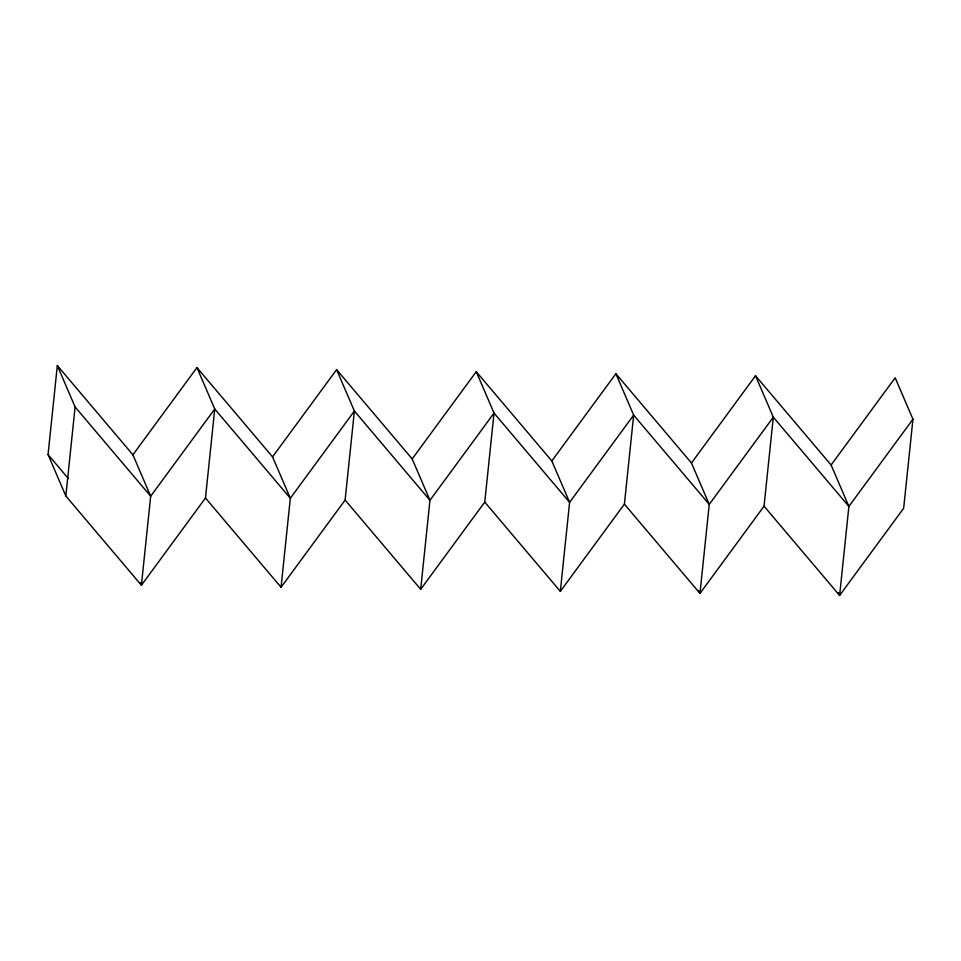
<?xml version="1.0" encoding="UTF-8"?>
<svg xmlns="http://www.w3.org/2000/svg" width="961" height="961" viewBox="0 0 961 961"><rect width="100%" height="100%" fill="white"/><g stroke="black" fill="none" stroke-linecap="round" stroke-linejoin="round"><path stroke-width="1.44" d="M48.05 454.577L57.324 365.552L132.906 454.817L150.685 496.224L141.411 585.249L65.828 495.984L48.05 454.577L68.399 478.614M65.828 495.984L75.102 406.959L57.324 365.552M140.27 582.57L141.411 585.249L205.474 498.014L214.747 408.99L196.957 367.595L132.906 454.817M205.474 498.014L281.056 587.279L290.33 498.254L272.54 456.859L196.957 367.595M281.056 587.279L345.119 500.056L354.393 411.032L336.602 369.637L272.54 456.859M345.119 500.056L420.69 589.321L429.963 500.297L412.185 458.902L336.602 369.637M420.69 589.321L484.752 502.098L494.026 413.074L476.248 371.679L412.185 458.902M484.752 502.098L560.335 591.363L569.609 502.339L551.818 460.944L476.248 371.679M560.335 591.363L624.398 504.141L633.671 415.116L615.881 373.721L551.818 460.944M698.827 590.739L699.98 593.405L764.043 506.183L773.305 417.158L755.526 375.751L691.464 462.986L709.242 504.381L699.98 593.405L624.398 504.141M838.472 592.769L839.614 595.448L848.887 506.423L831.109 465.016L895.172 377.793L912.95 419.2L903.676 508.225L839.614 595.448L764.043 506.183M912.95 419.2L848.887 506.423L773.305 417.158L709.242 504.381L633.671 415.116L569.609 502.339L494.026 413.074L429.963 500.297L354.393 411.032L290.33 498.254L214.747 408.99L150.685 496.224L75.102 406.959M755.526 375.751L831.109 465.016M615.881 373.721L691.464 462.986"/></g></svg>
